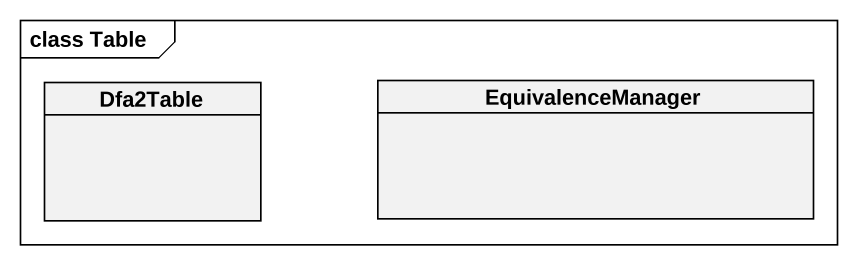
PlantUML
@startuml
mainframe class Table
hide circle
hide empty members
class Dfa2Table
class EquivalenceManager
@enduml
